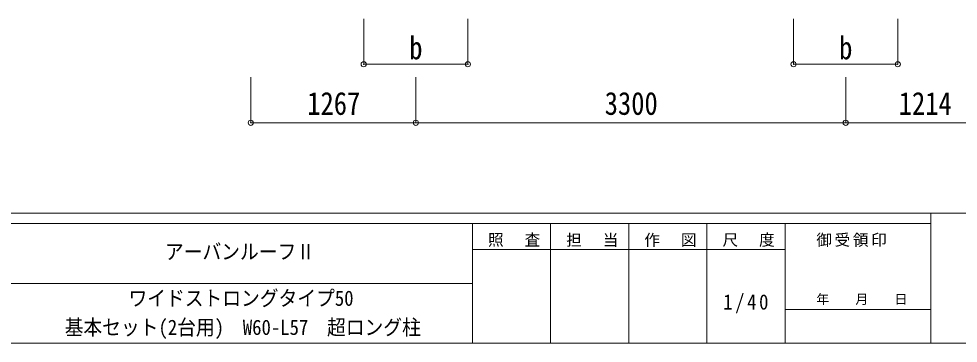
# Model space of a CAD drawing. Units: millimetres at full size, sheet at 1:40. Extents: x -11243 to 11243, y -7760 to 7760.
# Drawn here: x 119 to 7331, y -7760 to -5267 of the extents above; entities that cross this region are included whole.
import ezdxf
from ezdxf.enums import TextEntityAlignment as Align

# ---------------------------------------------------------------- set-up
doc = ezdxf.new("R2010")
doc.units = ezdxf.units.MM
doc.header["$LTSCALE"] = 40
doc.header["$PDMODE"] = 32
doc.header["$PDSIZE"] = 40
doc.layers.add('0-6_OTH_LINE', color=6, linetype='Continuous', lineweight=9)
doc.layers.add('F-0_240', color=7, linetype='Continuous', lineweight=9)
doc.styles.add('ＭＳ ゴシック', font='')
doc.styles.get('ＭＳ ゴシック').set_extended_font_data('MS Gothic')

msp = doc.modelspace()

# ---------------------------------------------------------------- linework, layer by layer
at = {"layer": '0-6_OTH_LINE'}
for p, q in [((2767.26, -5616.06), (2767.26, -5267.06)), ((3567.26, -5616.06), (3567.26, -5267.06)), ((6067.31, -5616.06), (6067.31, -5267.06)), ((6867.31, -5616.06), (6867.31, -5267.06)), ((2767.26, -5616.06), (3567.26, -5616.06)), ((6067.31, -5616.06), (6867.31, -5616.06)), ((1900.31, -6066.06), (1900.31, -5716.06)), ((3167.31, -6066.06), (3167.31, -5716.06)), ((6467.31, -6066.06), (6467.31, -5716.06)), ((1900.31, -6066.06), (3167.31, -6066.06)), ((3167.31, -6066.06), (6467.31, -6066.06)), ((6467.31, -6066.06), (7681.31, -6066.06))]:
    msp.add_line(p, q, dxfattribs=at)
for p in [(2767.26, -5616.06), (3567.26, -5616.06), (6067.31, -5616.06), (6867.31, -5616.06), (1900.31, -6066.06), (3167.31, -6066.06), (6467.31, -6066.06)]:
    msp.add_point(p, dxfattribs=at)
at = {"layer": 'F-0_240', "color": 5}
for p, q in [((-11242.74, -6760), (10677.26, -6760)), ((7121.58, -6760), (7121.58, -7760)), ((-11242.74, -6840), (7121.58, -6840)), ((3601.58, -6840), (3601.58, -7760)), ((4201.58, -6840), (4201.58, -7760)), ((4801.58, -6840), (4801.58, -7760)), ((5401.58, -6840), (5401.58, -7760)), ((6001.58, -6840), (6001.58, -7760)), ((3601.58, -7040), (6001.58, -7040)), ((-4598.42, -7300), (3601.58, -7300)), ((6001.58, -7500), (7121.58, -7500)), ((-11242.74, -7760), (10677.26, -7760))]:
    msp.add_line(p, q, dxfattribs=at)

# ---------------------------------------------------------------- texts
at = {"layer": '0-6_OTH_LINE', "color": 7, "style": 'ＭＳ ゴシック', "width": 0.85}
for s, p in [('b', (3117.26, -5631.06)), ('b', (6417.31, -5631.06)), ('1267', (2333.81, -6058.06)), ('3300', (4617.31, -6058.06)), ('1214', (6874.31, -6058.06))]:
    msp.add_text(s, height=176, dxfattribs=at).set_placement(p, align=Align.BOTTOM_LEFT)
at = {"layer": 'F-0_240', "style": 'ＭＳ ゴシック', "width": 0.9}
for s, p in [('アーバンルーフⅡ', (1241.58, -7150)), ('ワイドストロングタイプ50', (961.58, -7507.84)), ('基本セット(2台用)\u3000W60-L57\u3000超ロング柱', (471.58, -7731.34))]:
    msp.add_text(s, height=117.3, dxfattribs=at).set_placement(p, align=Align.BOTTOM_LEFT)
at = {"layer": 'F-0_240', "style": 'ＭＳ ゴシック'}
msp.add_text('年\u3000\u3000月\u3000\u3000日', height=73.31, dxfattribs=at).set_placement((6241.58, -7480), align=Align.BOTTOM_LEFT)
at = {"layer": 'F-0_240', "attachment_point": 7, "style": 'ＭＳ ゴシック'}
for s, insert, char_height in [('\\T1.17;照\u3000査', (3721.58, -7020), 87.98), ('\\T1.17;担\u3000当', (4321.58, -7020), 87.98), ('\\T1.17;作\u3000図', (4921.58, -7020), 87.98), ('\\T1.17;尺\u3000度', (5521.58, -7020), 87.98), ('\\T1.17;御受領印', (6241.58, -7020), 87.98), ('\\T1.28;\\W0.9;1/40', (5526.58, -7530), 117.3)]:
    msp.add_mtext(s, dxfattribs=dict(at, insert=insert, char_height=char_height))

doc.saveas('drawing.dxf')
